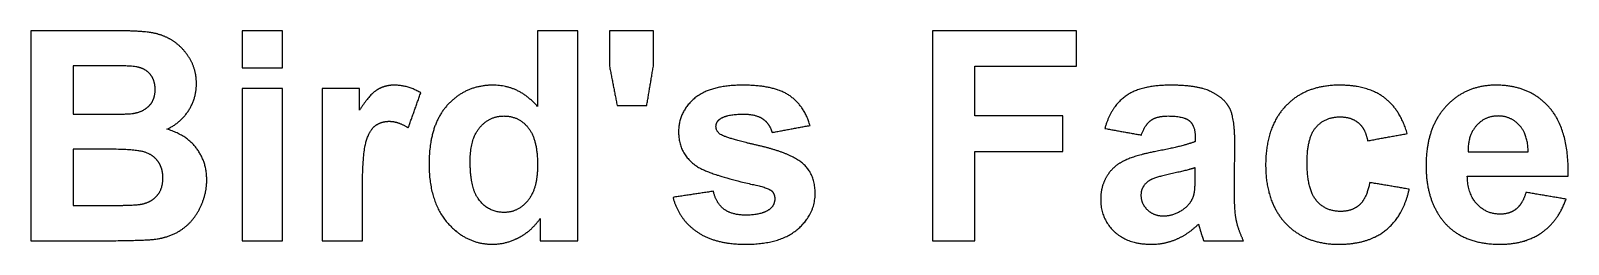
# Model space of a CAD drawing. Header units: millimetres. Extents: x -213 to 898, y -426 to 200.
# Drawn here: x 98.7 to 149.9, y 54.9 to 62 of the extents above; entities that cross this region are included whole.
import ezdxf

# ---------------------------------------------------------------- set-up
doc = ezdxf.new("R2010")
doc.units = ezdxf.units.MM
doc.layers.add('Layer 04', color=96, linetype='Continuous', true_color=0x007f00)

msp = doc.modelspace()

# ---------------------------------------------------------------- linework, layer by layer
at = {"layer": 'Layer 04', "color": 96, "true_color": 0x007f00}
for p, q in [((101.514, 62), (98.716, 62)), ((98.716, 62), (98.716, 55)), ((116.937, 62), (115.595, 62)), ((115.595, 62), (115.595, 59.479)), ((116.937, 55), (116.937, 62)), ((100.941, 60.835), (100.13, 60.835)), ((100.13, 60.835), (100.13, 59.216)), ((109.67, 60.071), (108.424, 60.071)), ((108.424, 60.071), (108.424, 55)), ((109.67, 59.35), (109.67, 60.071)), ((100.13, 59.216), (101.056, 59.216)), ((101.271, 58.051), (100.13, 58.051)), ((100.13, 58.051), (100.13, 56.179)), ((109.765, 55), (109.765, 56.566)), ((100.13, 56.179), (101.438, 56.179)), ((115.691, 55.745), (115.691, 55)), ((98.716, 55), (101.099, 55)), ((108.424, 55), (109.765, 55)), ((115.691, 55), (116.937, 55))]:
    msp.add_line(p, q, dxfattribs=at)
for points, knots in [([(103.252, 58.72), (103.706, 58.925), (103.971, 59.336), (104.236, 59.746), (104.236, 60.238), (104.236, 60.692), (104.021, 61.057), (103.806, 61.422), (103.484, 61.642), (103.162, 61.862), (102.753, 61.931), (102.345, 62), (101.514, 62)], [-7, -7, -7, -6, -6, -5, -5, -4, -4, -3, -3, -2, -2, -1, -1, -1]), ([(101.056, 59.216), (101.882, 59.216), (102.083, 59.24), (102.445, 59.283), (102.653, 59.491), (102.861, 59.698), (102.861, 60.038), (102.861, 60.362), (102.682, 60.565), (102.503, 60.768), (102.149, 60.811), (101.939, 60.835), (100.941, 60.835)], [2, 2, 2, 3, 3, 4, 4, 5, 5, 6, 6, 7, 7, 8, 8, 8]), ([(111.709, 59.932), (111.284, 60.186), (110.825, 60.186), (110.501, 60.186), (110.245, 60.023), (109.99, 59.861), (109.67, 59.35)], [-12, -12, -12, -11, -11, -10, -10, -9, -9, -9]), ([(115.595, 59.479), (114.975, 60.186), (114.125, 60.186), (113.198, 60.186), (112.592, 59.515), (111.986, 58.844), (111.986, 57.555), (111.986, 56.294), (112.609, 55.59), (113.232, 54.885), (114.106, 54.885), (114.535, 54.885), (114.958, 55.098), (115.381, 55.31), (115.691, 55.745)], [-12, -12, -12, -11, -11, -10, -10, -9, -9, -8, -8, -7, -7, -6, -6, -5, -5, -5]), ([(124.677, 58.844), (124.486, 59.508), (123.98, 59.847), (123.474, 60.186), (122.433, 60.186), (121.34, 60.186), (120.819, 59.737), (120.299, 59.288), (120.299, 58.629), (120.299, 57.898), (120.9, 57.488), (121.335, 57.192), (122.958, 56.834), (123.307, 56.752), (123.407, 56.657)], [-25, -25, -25, -24, -24, -23, -23, -22, -22, -21, -21, -20, -20, -19, -19, -18, -18, -18]), ([(138.83, 58.233), (138.83, 59.106), (138.651, 59.433), (138.472, 59.761), (138.033, 59.973), (137.593, 60.186), (136.696, 60.186), (135.707, 60.186), (135.206, 59.832), (134.705, 59.479), (134.499, 58.744)], [-11, -11, -11, -10, -10, -9, -9, -8, -8, -7, -7, -6, -6, -6]), ([(144.574, 58.572), (144.336, 59.388), (143.789, 59.787), (143.242, 60.186), (142.316, 60.186), (141.184, 60.186), (140.52, 59.486), (139.857, 58.786), (139.857, 57.531), (139.857, 56.289), (140.518, 55.587), (141.179, 54.885), (142.292, 54.885), (143.271, 54.885), (143.853, 55.349), (144.436, 55.812), (144.641, 56.719)], [-26, -26, -26, -25, -25, -24, -24, -23, -23, -22, -22, -21, -21, -20, -20, -19, -19, -18, -18, -18]), ([(149.937, 57.149), (149.965, 58.691), (149.311, 59.438), (148.657, 60.186), (147.525, 60.186), (146.518, 60.186), (145.859, 59.472), (145.2, 58.758), (145.2, 57.497), (145.2, 56.442), (145.701, 55.75), (146.336, 54.885), (147.659, 54.885), (148.495, 54.885), (149.051, 55.27), (149.607, 55.654), (149.865, 56.389)], [-13, -13, -13, -12, -12, -11, -11, -10, -10, -9, -9, -8, -8, -7, -7, -6, -6, -5, -5, -5]), ([(109.765, 56.566), (109.765, 57.86), (109.878, 58.266), (109.99, 58.672), (110.186, 58.827), (110.381, 58.982), (110.663, 58.982), (110.954, 58.982), (111.293, 58.763)], [-17, -17, -17, -16, -16, -15, -15, -14, -14, -13, -13, -13]), ([(113.356, 57.645), (113.356, 56.834), (113.58, 56.471), (113.905, 55.945), (114.488, 55.945), (114.951, 55.945), (115.276, 56.339), (115.6, 56.733), (115.6, 57.516), (115.6, 58.39), (115.285, 58.775), (114.97, 59.159), (114.478, 59.159), (114.001, 59.159), (113.678, 58.779), (113.356, 58.4), (113.356, 57.645)], [0, 0, 0, 1, 1, 2, 2, 3, 3, 4, 4, 5, 5, 6, 6, 7, 7, 8, 8, 8]), ([(120.113, 56.447), (120.299, 55.726), (120.903, 55.306), (121.507, 54.885), (122.543, 54.885), (123.684, 54.885), (124.267, 55.387), (124.849, 55.888), (124.849, 56.585), (124.849, 57.225), (124.429, 57.583), (124.004, 57.937), (122.932, 58.18), (121.86, 58.424), (121.679, 58.557), (121.545, 58.658), (121.545, 58.801), (121.545, 58.968), (121.698, 59.073)], [-38, -38, -38, -37, -37, -36, -36, -35, -35, -34, -34, -33, -33, -32, -32, -31, -31, -30, -30, -29, -29, -29]), ([(121.698, 59.073), (121.927, 59.221), (122.457, 59.221), (122.877, 59.221), (123.104, 59.063), (123.331, 58.906), (123.412, 58.61)], [-29, -29, -29, -28, -28, -27, -27, -26, -26, -26]), ([(135.717, 58.524), (135.841, 58.877), (136.042, 59.018), (136.242, 59.159), (136.6, 59.159), (137.13, 59.159), (137.321, 58.994), (137.512, 58.829), (137.512, 58.443)], [-30, -30, -30, -29, -29, -28, -28, -27, -27, -26, -26, -26]), ([(143.323, 56.943), (143.223, 56.413), (142.98, 56.196), (142.736, 55.979), (142.354, 55.979), (141.843, 55.979), (141.54, 56.351), (141.237, 56.724), (141.237, 57.626), (141.237, 58.438), (141.535, 58.784), (141.834, 59.13), (142.335, 59.13), (142.712, 59.13), (142.948, 58.93), (143.185, 58.729), (143.252, 58.333)], [-17, -17, -17, -16, -16, -15, -15, -14, -14, -13, -13, -12, -12, -11, -11, -10, -10, -9, -9, -9]), ([(148.604, 57.97), (148.59, 58.553), (148.304, 58.856), (148.017, 59.159), (147.606, 59.159), (147.167, 59.159), (146.881, 58.839), (146.594, 58.519), (146.599, 57.97)], [1, 1, 1, 2, 2, 3, 3, 4, 4, 5, 5, 5]), ([(101.099, 55), (102.45, 55.01), (102.804, 55.048), (103.367, 55.11), (103.751, 55.38), (104.136, 55.649), (104.358, 56.101), (104.58, 56.552), (104.58, 57.029), (104.58, 57.636), (104.236, 58.085), (103.892, 58.533), (103.252, 58.72)], [-13, -13, -13, -12, -12, -11, -11, -10, -10, -9, -9, -8, -8, -7, -7, -7]), ([(102.407, 56.222), (102.722, 56.28), (102.921, 56.502), (103.119, 56.724), (103.119, 57.096), (103.119, 57.411), (102.966, 57.631), (102.813, 57.851), (102.524, 57.951), (102.235, 58.051), (101.271, 58.051)], [3, 3, 3, 4, 4, 5, 5, 6, 6, 7, 7, 8, 8, 8]), ([(137.512, 58.309), (137.149, 58.156), (136.209, 57.98), (135.512, 57.846), (135.142, 57.667), (134.771, 57.488), (134.566, 57.151), (134.361, 56.814), (134.361, 56.385), (134.361, 55.735), (134.812, 55.31), (135.263, 54.885), (136.046, 54.885), (136.49, 54.885), (136.882, 55.053), (137.274, 55.22), (137.617, 55.554)], [-25, -25, -25, -24, -24, -23, -23, -22, -22, -21, -21, -20, -20, -19, -19, -18, -18, -17, -17, -17]), ([(137.512, 57.435), (137.254, 57.349), (136.696, 57.23), (136.137, 57.111), (135.965, 56.996)], [0, 0, 0, 1, 1, 2, 2, 2]), ([(135.965, 56.996), (135.703, 56.81), (135.703, 56.523), (135.703, 56.241), (135.913, 56.036), (136.123, 55.831), (136.447, 55.831), (136.81, 55.831), (137.14, 56.07), (137.383, 56.251), (137.46, 56.514), (137.512, 56.686), (137.512, 57.168)], [2, 2, 2, 3, 3, 4, 4, 5, 5, 6, 6, 7, 7, 8, 8, 8]), ([(148.528, 56.614), (148.418, 56.232), (148.203, 56.06), (147.988, 55.888), (147.673, 55.888), (147.21, 55.888), (146.9, 56.22), (146.589, 56.552), (146.575, 57.149)], [-18, -18, -18, -17, -17, -16, -16, -15, -15, -14, -14, -14]), ([(123.326, 56.046), (123.063, 55.855), (122.543, 55.855), (122.07, 55.855), (121.808, 56.058), (121.545, 56.261), (121.459, 56.652)], [-16, -16, -16, -15, -15, -14, -14, -13, -13, -13]), ([(123.407, 56.657), (123.503, 56.557), (123.503, 56.404), (123.503, 56.179), (123.326, 56.046)], [-18, -18, -18, -17, -17, -16, -16, -16]), ([(139.121, 55), (138.945, 55.363), (138.88, 55.68), (138.816, 55.998), (138.816, 56.666)], [-14, -14, -14, -13, -13, -12, -12, -12]), ([(137.617, 55.554), (137.632, 55.516), (137.665, 55.396), (137.741, 55.134), (137.794, 55)], [-17, -17, -17, -16, -16, -15, -15, -15])]:
    msp.add_open_spline(points, degree=2, knots=knots, dxfattribs=at)
for points in [[(107.106, 62), (106.435, 62), (105.764, 62)], [(105.764, 62), (105.764, 61.379), (105.764, 60.759)], [(107.106, 60.759), (107.106, 61.379), (107.106, 62)], [(119.458, 62), (118.728, 62), (117.997, 62)], [(117.997, 62), (117.997, 61.408), (117.997, 60.816)], [(119.458, 60.816), (119.458, 61.408), (119.458, 62)], [(133.559, 62), (131.159, 62), (128.76, 62)], [(128.76, 62), (128.76, 58.5), (128.76, 55)], [(133.559, 60.816), (133.559, 61.408), (133.559, 62)], [(105.764, 60.759), (106.435, 60.759), (107.106, 60.759)], [(117.997, 60.816), (118.124, 60.164), (118.25, 59.512)], [(119.239, 59.512), (119.349, 60.164), (119.458, 60.816)], [(130.173, 59.159), (130.173, 59.987), (130.173, 60.816)], [(130.173, 60.816), (131.866, 60.816), (133.559, 60.816)], [(107.106, 60.071), (106.435, 60.071), (105.764, 60.071)], [(105.764, 60.071), (105.764, 57.535), (105.764, 55)], [(107.106, 55), (107.106, 57.535), (107.106, 60.071)], [(111.293, 58.763), (111.501, 59.348), (111.709, 59.932)], [(118.25, 59.512), (118.745, 59.512), (119.239, 59.512)], [(133.095, 59.159), (131.634, 59.159), (130.173, 59.159)], [(133.095, 57.975), (133.095, 58.567), (133.095, 59.159)], [(123.412, 58.61), (124.045, 58.727), (124.677, 58.844)], [(134.499, 58.744), (135.108, 58.634), (135.717, 58.524)], [(137.512, 58.443), (137.512, 58.376), (137.512, 58.309)], [(143.252, 58.333), (143.913, 58.452), (144.574, 58.572)], [(130.173, 55), (130.173, 56.487), (130.173, 57.975)], [(130.173, 57.975), (131.634, 57.975), (133.095, 57.975)], [(138.816, 56.666), (138.823, 57.45), (138.83, 58.233)], [(146.599, 57.97), (147.602, 57.97), (148.604, 57.97)], [(137.512, 57.168), (137.512, 57.302), (137.512, 57.435)], [(144.641, 56.719), (143.982, 56.831), (143.323, 56.943)], [(146.575, 57.149), (148.256, 57.149), (149.937, 57.149)], [(121.459, 56.652), (120.786, 56.549), (120.113, 56.447)], [(149.865, 56.389), (149.196, 56.502), (148.528, 56.614)], [(101.438, 56.179), (102.202, 56.179), (102.407, 56.222)], [(105.764, 55), (106.435, 55), (107.106, 55)], [(128.76, 55), (129.467, 55), (130.173, 55)], [(137.794, 55), (138.458, 55), (139.121, 55)]]:
    msp.add_open_spline(points, degree=2, dxfattribs=at)

doc.saveas('drawing.dxf')
